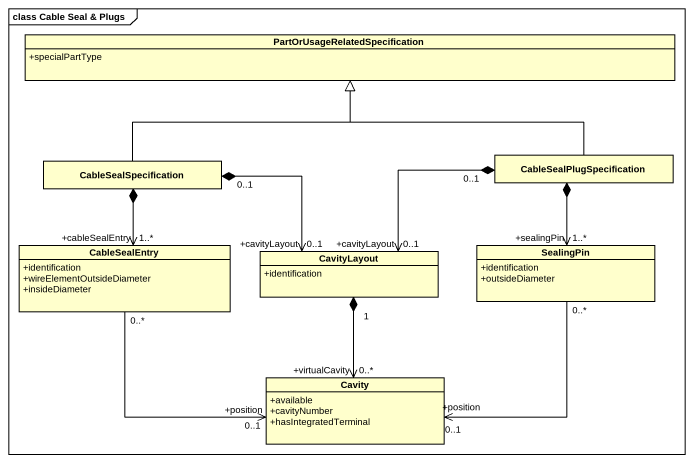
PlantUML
@startuml
mainframe class Cable Seal & Plugs
hide circle
hide empty members
skinparam classAttributeIconSize 0
class "PartOrUsageRelatedSpecification" as PartOrUsageRelatedSpecificat {
  +specialPartType
}
class CableSealSpecification
class CableSealPlugSpecification
class CableSealEntry {
  +identification
  +wireElementOutsideDiameter
  +insideDiameter
}
class CavityLayout {
  +identification
}
class SealingPin {
  +identification
  +outsideDiameter
}
class Cavity {
  +available
  +cavityNumber
  +hasIntegratedTerminal
}
CableSealSpecification -right-|> PartOrUsageRelatedSpecificat
CableSealSpecification *--> "1..*\n+cableSealEntry" CableSealEntry
CableSealSpecification "0..1" *-right-> "+cavityLayout\n0..1" CavityLayout
CableSealPlugSpecification -left-|> PartOrUsageRelatedSpecificat
CableSealPlugSpecification "0..1" *-left-> "+cavityLayout\n0..1" CavityLayout
CableSealPlugSpecification *--> "1..*\n+sealingPin" SealingPin
CableSealEntry "0..*" -right-> "0..1\n+position" Cavity
CavityLayout "1" *--> "+virtualCavity\n0..*" Cavity
SealingPin "0..*" --> "0..1\n+position" Cavity
@enduml
